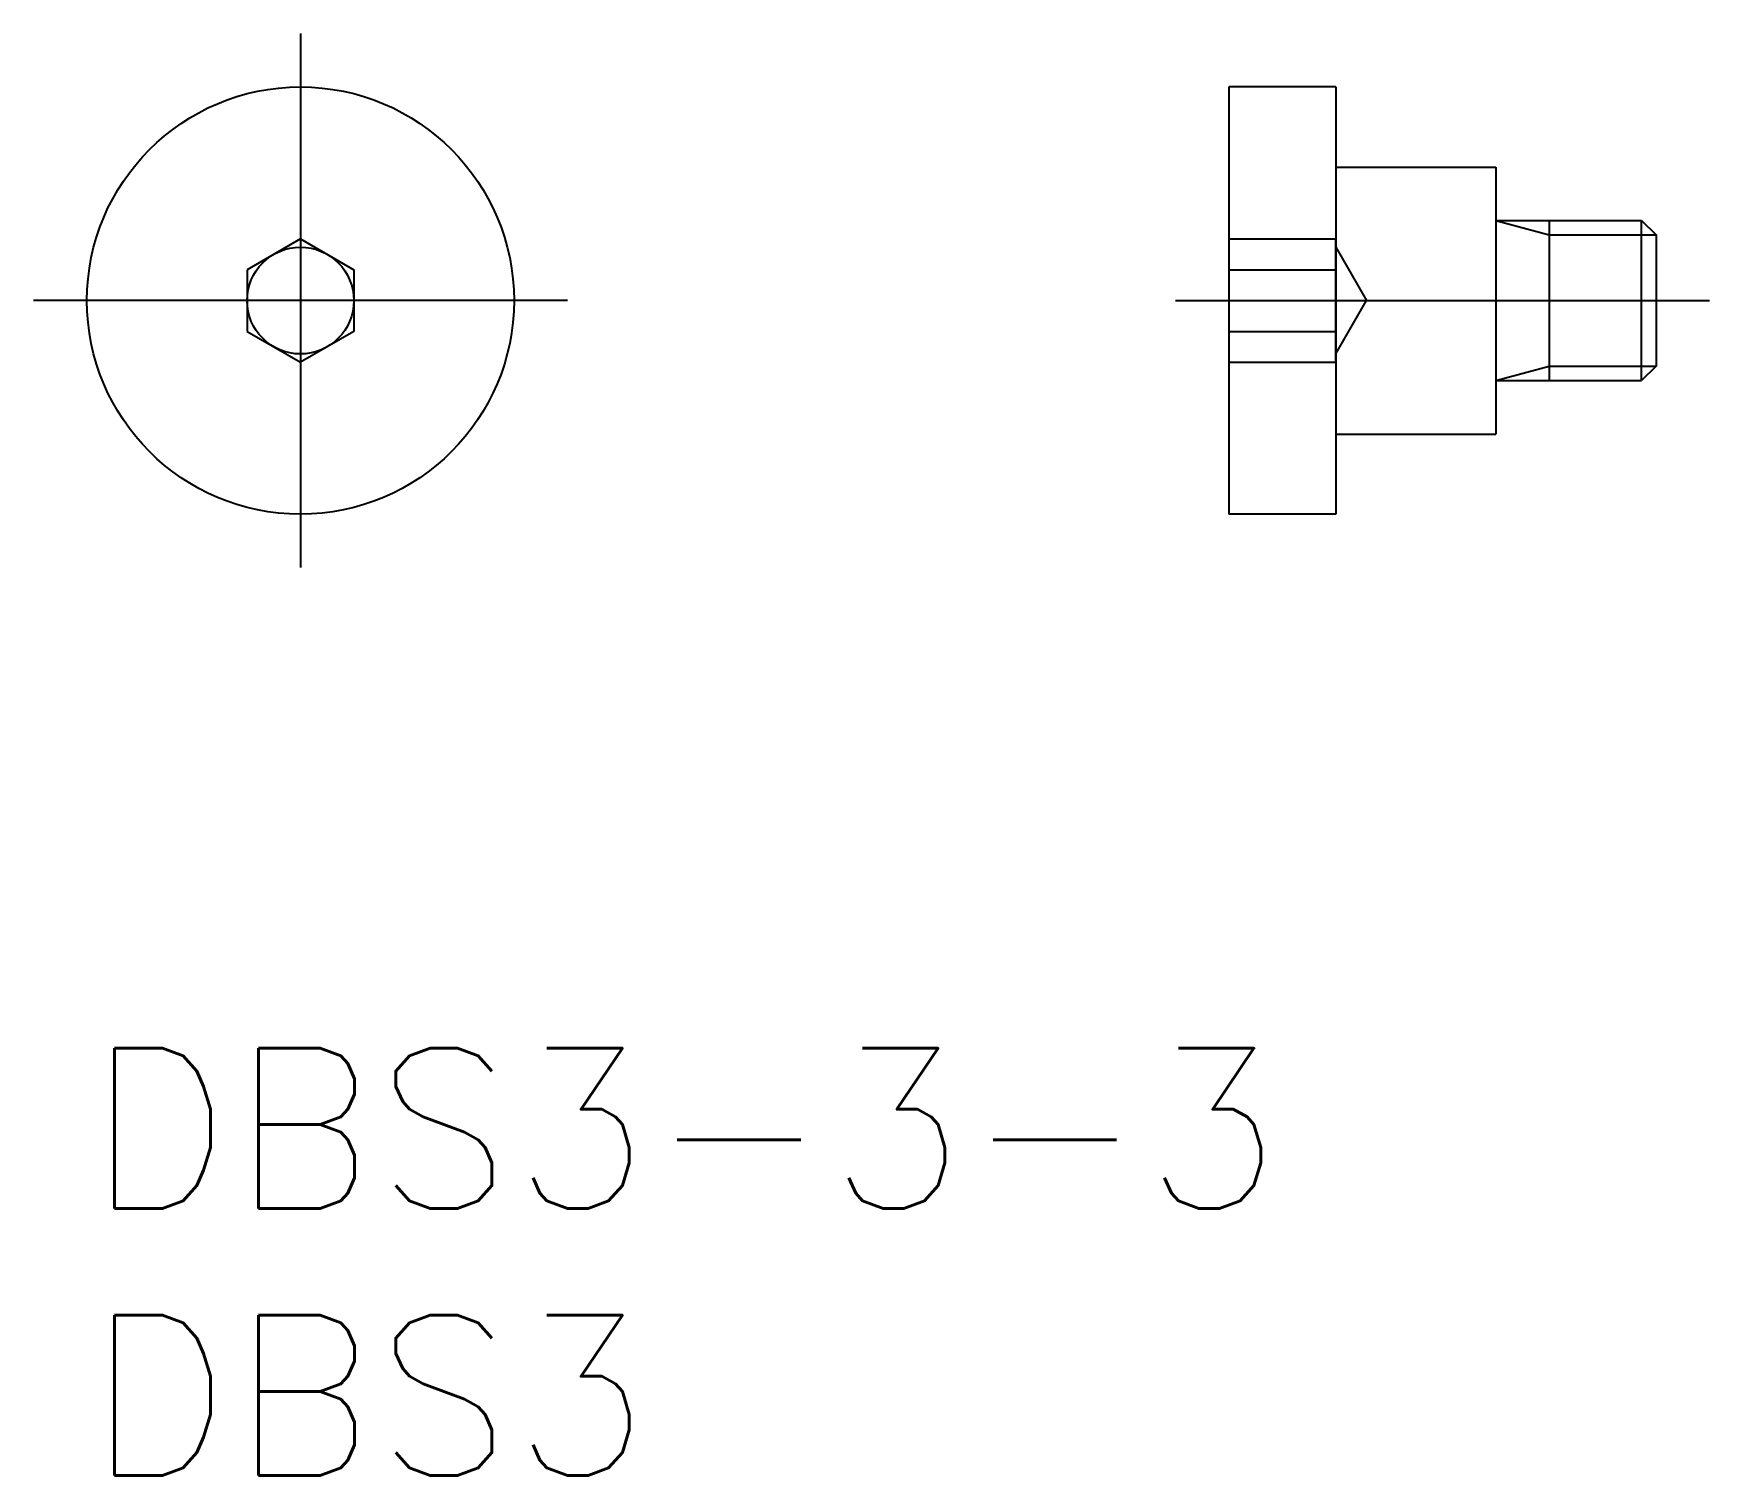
# Model space of a CAD drawing. Extents: x -1 to 30.4, y -8 to 19.
import ezdxf

# ---------------------------------------------------------------- set-up
doc = ezdxf.new("R2010")
doc.units = 0
doc.header["$LTSCALE"] = 0.5
doc.linetypes.add('CENTER', pattern=[50.8, 31.75, -6.35, 6.35, -6.35])
doc.linetypes.add('DASHED', pattern=[19.05, 12.7, -6.35])
for name, color, linetype in [('MSM_CENTER', 1, 'CENTER'), ('MSM_CONTINUOUS', 7, 'CONTINUOUS'), ('MSM_DASHED', 4, 'DASHED'), ('MSM_NARROW', 5, 'CONTINUOUS'), ('MSM_PART_NUMBER', 7, 'CONTINUOUS')]:
    doc.layers.add(name, color=color, linetype=linetype)
doc.styles.get("Standard").update_dxf_attribs({"font": 'txt.shx', "height": 1, "bigfont": 'bigfont.shx'})

# ---------------------------------------------------------------- blocks, each defined once
blk = doc.blocks.new('*U11')
at = {"layer": 'MSM_PART_NUMBER'}
blk.add_text('DBS3-3-3', height=3, dxfattribs=at).set_placement((0, -3))
blk = doc.blocks.new('*U12')
at = {"layer": 'MSM_PART_NUMBER'}
blk.add_text('DBS3', height=3, dxfattribs=at).set_placement((0, -8))

msp = doc.modelspace()

# ---------------------------------------------------------------- linework, layer by layer
at = {"layer": 'MSM_CENTER'}
for p, q in [((4, 19), (4, 9)), ((9, 14), (-1, 14)), ((20.391, 14), (30.391, 14))]:
    msp.add_line(p, q, dxfattribs=at)
at = {"layer": 'MSM_CONTINUOUS'}
for p, q in [((21.391, 18), (21.391, 10)), ((23.391, 18), (21.391, 18)), ((23.391, 18), (23.391, 10)), ((23.391, 16.5), (26.391, 16.5)), ((26.391, 16.5), (26.391, 11.5)), ((26.391, 15.5), (29.12, 15.5)), ((27.391, 15.5), (27.391, 12.5)), ((29.12, 12.5), (29.12, 15.5)), ((29.12, 15.5), (29.391, 15.23)), ((4, 15.155), (3, 14.577)), ((4, 15.155), (5, 14.577)), ((29.391, 15.23), (29.391, 12.771)), ((3, 14.577), (3, 13.423)), ((5, 14.577), (5, 13.423)), ((3, 13.423), (4, 12.845)), ((5, 13.423), (4, 12.845)), ((29.391, 12.771), (29.12, 12.5)), ((26.391, 12.5), (29.12, 12.5)), ((23.391, 11.5), (26.391, 11.5)), ((23.391, 10), (21.391, 10))]:
    msp.add_line(p, q, dxfattribs=at)
for radius in [4, 1]:
    msp.add_circle((4, 14), radius, dxfattribs=at)
at = {"layer": 'MSM_DASHED'}
for p, q in [((21.391, 15.155), (23.388, 15.155)), ((23.391, 12.845), (23.391, 15.155)), ((23.391, 15), (23.968, 14)), ((21.391, 14.577), (23.391, 14.577)), ((23.391, 13), (23.968, 14)), ((23.889, 13.713), (23.889, 13.713)), ((21.391, 13.423), (23.391, 13.423)), ((21.391, 12.845), (23.388, 12.845))]:
    msp.add_line(p, q, dxfattribs=at)
at = {"layer": 'MSM_NARROW'}
for p, q in [((26.391, 15.5), (27.391, 15.23)), ((27.391, 15.23), (29.391, 15.23)), ((26.391, 12.5), (27.391, 12.771)), ((27.391, 12.771), (29.391, 12.771))]:
    msp.add_line(p, q, dxfattribs=at)

# ---------------------------------------------------------------- block references
at = {"layer": 'MSM_CONTINUOUS'}
for name in ['*U11', '*U12']:
    msp.add_blockref(name, (0, 0), dxfattribs=at)

doc.saveas('drawing.dxf')
